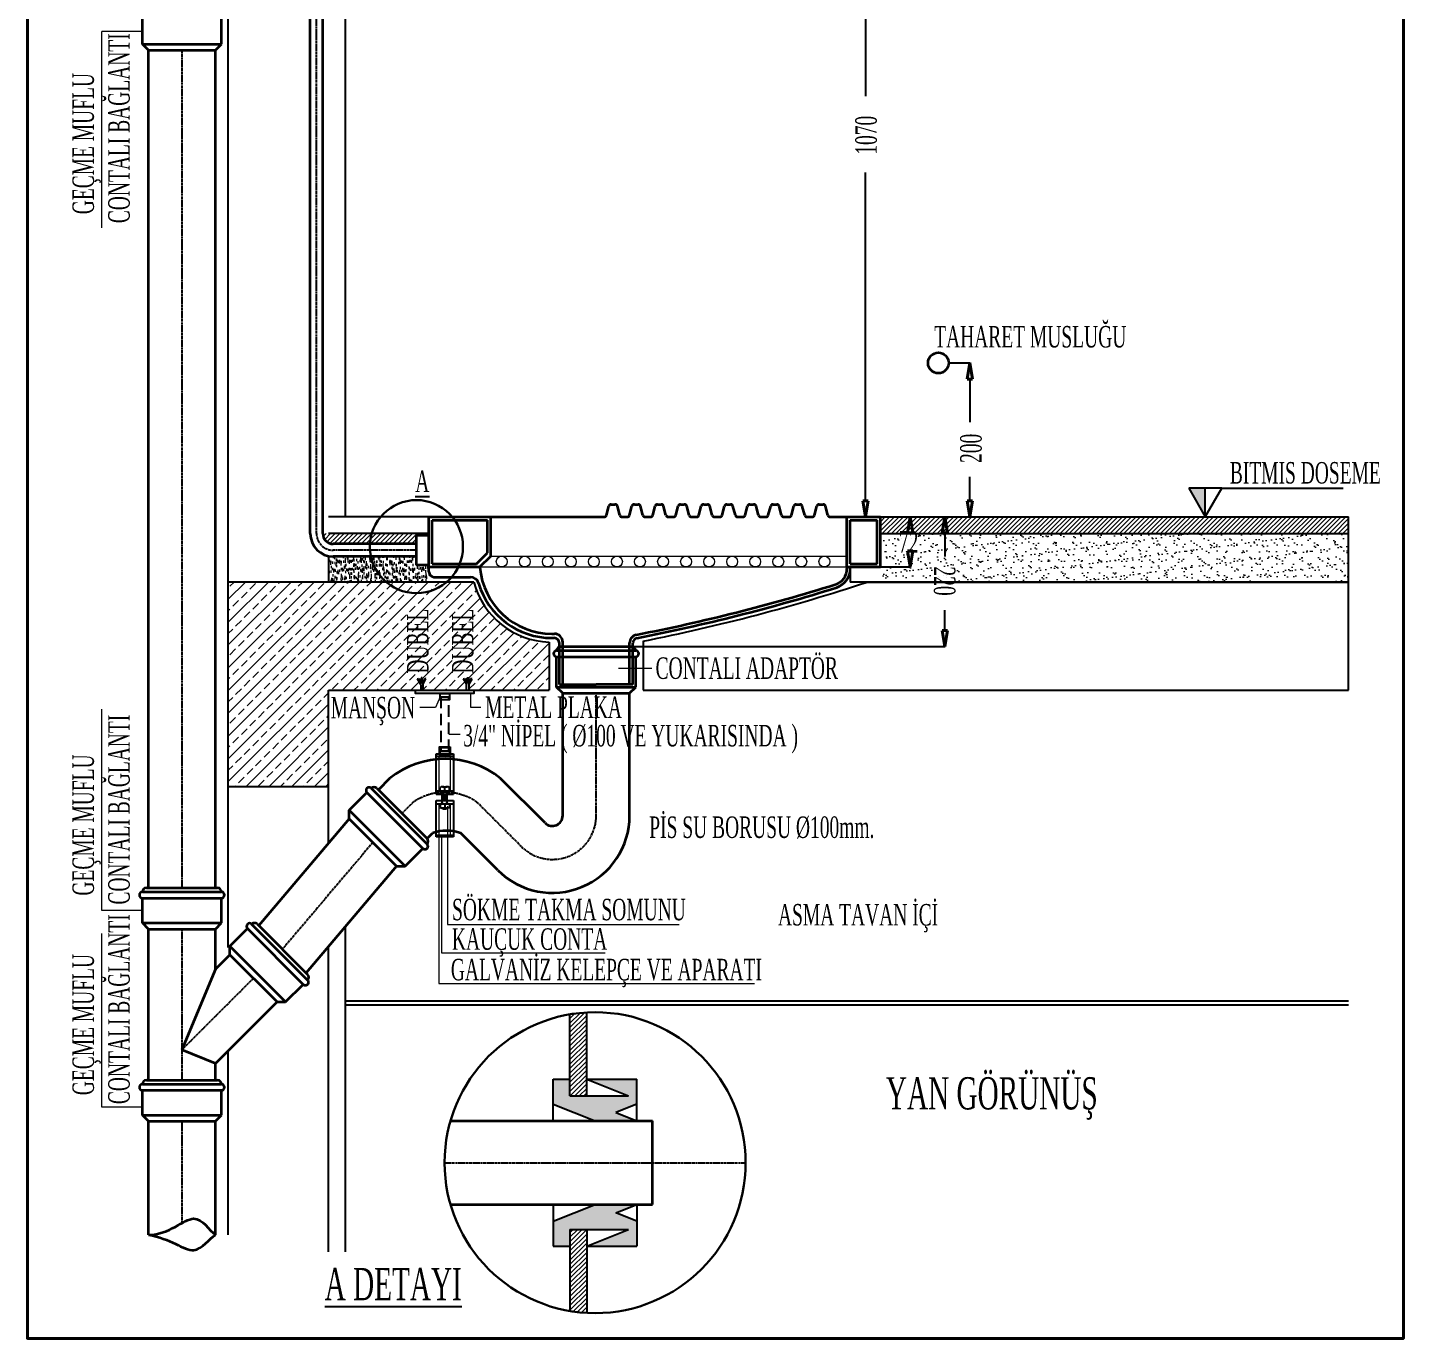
# Model space of a CAD drawing. Header units: centimetres. Extents: x 405464 to 563355, y 50011 to 66875.
# Drawn here: x 551367 to 552904, y 53409 to 54874 of the extents above; entities that cross this region are included whole.
import ezdxf
from ezdxf.enums import TextEntityAlignment as Align

# ---------------------------------------------------------------- set-up
doc = ezdxf.new("R2010")
doc.units = ezdxf.units.CM
doc.linetypes.add('CENTER', pattern=[2, 1.25, -0.25, 0.25, -0.25])
doc.linetypes.add('HIDDEN', pattern=[9.525, 6.35, -3.175])
for name, color, linetype, lineweight in [('0-KRCN-SHT-DETAY-ÇERÇEVE', 71, 'Continuous', 40), ('0-KRCN-SHT-PİSSU100', 220, 'boru100LINE', 35), ('0-KRCN-SHT-SOĞUKSU-1-2', 4, 'boru12LINE', 35), ('0-KRCN-SHT-TUVALETNORMAL', 171, 'Continuous', 35), ('0-KRCN-SIHHI', 7, 'Continuous', 25), ('0-KRCN-T-DETAIL', 7, 'Continuous', 25), ('0-KRCN-T-DETAIL-YAZI', 3, 'Continuous', 25), ('0-KRCN-Z-ANTET', 71, 'Continuous', 30)]:
    doc.layers.add(name, color=color, linetype=linetype, lineweight=lineweight)
doc.styles.add('CAP', font='ARIALNB.TTF')
doc.styles.add('ROMANS', font='times.ttf')
doc.linetypes.add('boru100LINE', pattern='A,40,-0.8,["100",CAP,S=7,R=0,X=0,Y=-3],-14', length=54.8)
doc.linetypes.add('boru12LINE', pattern='A,50,-0.8,["1/2\'\'",CAP,S=7,R=0,X=0,Y=-3],-16', length=66.8)
pattern_1 = [(45, (-65644.21, -8686.77), (-1.272792206, 1.272792206), [])]

# ---------------------------------------------------------------- blocks, each defined once
blk = doc.blocks.new('G$C3F37F1C2')
at = {"layer": '0-KRCN-SHT-TUVALETNORMAL'}
h = blk.add_hatch(dxfattribs=at)
h.set_pattern_fill('AR-SAND', color=256, scale=1.8, style=0)
h.set_pattern_definition([(37.5, (-65644.21, -8686.77), (-0.11338804, 3.46828278), [0, -2.736, 0, -3.06, 0, -2.925]), (7.5, (-65644.21, -8686.77), (3.18559807, 5.07986292), [0, -1.476, 0, -2.466, 0, -0.945]), (327.5, (-65646.424, -8686.77), (5.60545535, 0.0101863), [0, -0.9, 0, -3.24, 0, -4.23]), (317.5, (-65646.424, -8686.77), (5.4110279, 1.579816), [0, -0.45, 0, -2.124, 0, -2.43])])
h.paths.add_polyline_path([(217.14, -665.07), (191.74, -665.07, 0.164067), (200.28, -679.31), (224.14, -679.31), (224.14, -673.72), (224.14, -669.73), (217.14, -669.73)])
h.paths.add_polyline_path([(191.74, -665.07), (170.7, -665.07, -0.050569), (168.13, -664.8), (168.13, -679.31), (200.28, -679.31, -0.164067)])
at = {"layer": '0-KRCN-T-DETAIL', "lineweight": 5}
h = blk.add_hatch(dxfattribs=at)
h.set_pattern_fill('ANSI31', color=8, scale=14.4, style=0)
h.set_pattern_definition(pattern_1)
h.paths.add_polyline_path([(737.57, -642.93), (476.19, -642.93), (476.19, -652.26), (737.57, -652.26)])
h = blk.add_hatch(dxfattribs=at)
h.set_pattern_fill('ANSI31', color=8, scale=14.4, style=0)
h.set_pattern_definition(pattern_1)
h.paths.add_polyline_path([(192.19, -652.26), (164.87, -652.26, 0.412541), (170.7, -658.06), (191.19, -658.06, -0.056811)])
h.paths.add_polyline_path([(217.14, -653.4), (224.14, -653.4), (224.14, -652.26), (192.19, -652.26, 0.056811), (191.19, -658.06), (217.14, -658.06)])
h = blk.add_hatch(dxfattribs=at)
h.set_pattern_fill('AR-SAND', color=8, scale=3.6, style=0)
h.set_pattern_definition([(37.5, (-65644.21, -8686.77), (-0.2267761, 6.93656557), [0, -5.472, 0, -6.12, 0, -5.85]), (7.5, (-65644.21, -8686.77), (6.3711961, 10.1597258), [0, -2.952, 0, -4.932, 0, -1.89]), (327.5, (-65648.638, -8686.77), (11.2109107, 0.0203726), [0, -1.8, 0, -6.48, 0, -8.46]), (317.5, (-65648.638, -8686.77), (10.8220558, 3.159632), [0, -0.9, 0, -4.248, 0, -4.86])])
h.paths.add_polyline_path([(737.57, -652.26), (476.19, -652.26), (477.32, -679.31), (737.57, -679.31)])
h = blk.add_hatch(dxfattribs=at)
h.set_pattern_fill('ANSI33', color=8, scale=36, style=0)
h.set_pattern_definition([(45, (-65644.21, -8686.77), (-6.363961, 6.363961), []), (45, (-65637.846, -8686.77), (-6.363961, 6.363961), [4.5, -2.25])])
h.paths.add_polyline_path([(291.31, -712.89, -0.332087), (249.25, -679.31), (234, -679.31, -0.368444), (200.28, -679.31), (112.12, -679.31), (112.12, -793.72), (168.13, -793.72), (168.13, -739.78), (219.54, -739.78), (219.54, -736.57), (217.67, -733.33), (218.4, -733.12), (219.72, -735.96), (219.72, -732.88), (220.42, -732.88), (220.42, -735.96), (221.74, -733.12), (222.47, -733.33), (220.82, -736.18), (220.82, -739.78), (245.07, -739.78), (245.07, -736.18), (243.42, -733.33), (244.15, -733.12), (245.47, -735.96), (245.47, -732.88), (246.18, -732.88), (246.18, -735.96), (247.49, -733.12), (248.22, -733.33), (246.35, -736.57), (246.35, -739.78), (249.19, -739.78), (291.31, -739.78)])
h.paths.add_polyline_path([(234, -679.31), (200.28, -679.31, 0.368444)], flags=17)
h = blk.add_hatch(dxfattribs=at)
h.set_pattern_fill('ANSI31', color=8, scale=14.4, style=0)
h.set_pattern_definition([(45, (-65957.4354, -9450.3223), (-1.272792206, 1.272792206), [])])
h.paths.add_polyline_path([(312.21, -919.76, 0.027973), (302.87, -920.8), (302.87, -966.3), (312.21, -966.3)])
h.paths.add_polyline_path([(312.21, -1040.98), (302.87, -1040.98), (302.87, -1086.48, 0.027973), (312.21, -1087.53)])
at = {"layer": '0-KRCN-T-DETAIL'}
h = blk.add_hatch(color=8, dxfattribs=at)
h.paths.add_polyline_path([(316.88, -966.3), (316.88, -980.31), (340.22, -980.31), (328.55, -975.64), (340.22, -970.97), (340.22, -956.97), (316.88, -956.97), (316.88, -958.83), (335.55, -966.3)])
h.paths.add_polyline_path([(302.87, -966.3), (302.87, -956.97), (293.54, -956.97), (293.54, -970.97), (316.88, -980.31), (316.88, -966.3)])
h.paths.add_polyline_path([(312.21, -956.97), (316.88, -958.83), (316.88, -956.97)], flags=17)
h = blk.add_hatch(color=8, dxfattribs=at)
h.paths.add_polyline_path([(316.88, -1040.98), (316.88, -1026.98), (340.22, -1026.98), (328.55, -1031.65), (340.22, -1036.32), (340.22, -1050.32), (316.88, -1050.32), (316.88, -1048.45), (335.55, -1040.98)])
h.paths.add_polyline_path([(302.87, -1040.98), (302.87, -1050.32), (293.54, -1050.32), (293.54, -1036.32), (316.88, -1026.98), (316.88, -1040.98)])
h.paths.add_polyline_path([(312.21, -1050.32), (316.88, -1048.45), (316.88, -1050.32)], flags=17)
at = {"layer": '0-KRCN-SHT-DETAY-ÇERÇEVE'}
blk.add_lwpolyline([(768.18, 0), (768.18, -1101.82), (0, -1101.82), (0, 0)], close=True, dxfattribs=at)
at = {"layer": '0-KRCN-SHT-PİSSU100', "linetype": 'Continuous'}
for p, q in [((64.18, -378.88, 108.46), (64.18, -364.97, 108.46)), ((108.31, -378.88, 108.46), (108.31, -364.97, 108.46)), ((64.18, -378.88, 108.46), (108.31, -378.88, 108.46)), ((67.57, -382.28, 108.46), (64.18, -378.88, 108.46)), ((67.57, -850.18, 108.46), (67.57, -382.28, 108.46)), ((67.57, -382.28, 108.46), (104.91, -382.28, 108.46)), ((104.91, -382.28, 108.46), (108.31, -378.88, 108.46)), ((104.91, -850.18, 108.46), (104.91, -382.28, 108.46)), ((298.82, -809.81, 108.46), (298.82, -741.38, 108.46)), ((336.16, -809.81, 108.46), (336.16, -741.38, 108.46)), ((202.15, -789.05, 108.46), (195.89, -795.31, 108.46)), ((288.98, -813.89, 108.46), (264.15, -789.05, 108.46)), ((179.66, -806.74, 108.46), (189.5, -796.9, 108.46)), ((189.5, -796.9, 108.46), (220.71, -828.1, 108.46)), ((191.9, -794.5, 108.46), (223.11, -825.7, 108.46)), ((195.07, -794.5, 108.46), (223.11, -822.53, 108.46)), ((179.66, -811.54, 108.46), (129.14, -871.25, 108.46)), ((179.66, -811.54, 108.46), (179.66, -806.74, 108.46)), ((179.66, -806.74, 108.46), (210.87, -837.94, 108.46)), ((179.66, -811.54, 108.46), (206.07, -837.94, 108.46)), ((223.11, -822.53, 108.46), (226.07, -819.57, 108.46)), ((262.58, -840.29, 108.46), (241.86, -819.57, 108.46)), ((210.87, -837.94, 108.46), (220.71, -828.1, 108.46)), ((206.07, -837.94, 108.46), (155.54, -897.66, 108.46)), ((206.07, -837.94, 108.46), (210.87, -837.94, 108.46)), ((64.18, -852.42, 108.46), (108.31, -852.42, 108.46)), ((66.42, -850.18, 108.46), (106.07, -850.18, 108.46)), ((64.18, -855.82, 108.46), (108.31, -855.82, 108.46)), ((64.18, -869.74, 108.46), (64.18, -855.82, 108.46)), ((108.31, -869.74, 108.46), (108.31, -855.82, 108.46)), ((67.57, -873.13, 108.46), (64.18, -869.74, 108.46)), ((64.18, -869.74, 108.46), (108.31, -869.74, 108.46)), ((67.57, -873.13, 108.46), (104.91, -873.13, 108.46)), ((67.57, -957.57, 108.46), (67.57, -873.13, 108.46)), ((104.91, -873.13, 108.46), (108.31, -869.74, 108.46)), ((104.91, -895.48, 108.46), (104.91, -873.13, 108.46)), ((112.91, -882.68, 108.46), (122.75, -872.84, 108.46)), ((122.75, -872.84, 108.46), (153.95, -904.04, 108.46)), ((125.15, -870.44, 108.46), (156.36, -901.64, 108.46)), ((128.32, -870.44, 108.46), (156.36, -898.47, 108.46)), ((112.91, -887.48, 108.46), (112.91, -882.68, 108.46)), ((112.91, -882.68, 108.46), (144.11, -913.88, 108.46)), ((104.91, -895.48, 108.46), (112.91, -887.48, 108.46)), ((112.91, -887.48, 108.46), (139.31, -913.88, 108.46)), ((104.91, -895.48, 108.46), (86.24, -940.55, 108.46)), ((144.11, -913.88, 108.46), (153.95, -904.04, 108.46)), ((104.91, -948.29, 108.46), (139.31, -913.88, 108.46)), ((139.31, -913.88, 108.46), (144.11, -913.88, 108.46)), ((104.91, -948.29, 108.46), (86.24, -940.55, 108.46)), ((104.91, -957.57, 108.46), (104.91, -948.29, 108.46)), ((64.18, -959.81, 108.46), (108.31, -959.81, 108.46)), ((66.42, -957.57, 108.46), (106.07, -957.57, 108.46)), ((64.18, -977.12, 108.46), (64.18, -963.21, 108.46)), ((64.18, -963.21, 108.46), (108.31, -963.21, 108.46)), ((108.31, -977.12, 108.46), (108.31, -963.21, 108.46)), ((67.57, -980.52, 108.46), (64.18, -977.12, 108.46)), ((64.18, -977.12, 108.46), (108.31, -977.12, 108.46)), ((67.57, -1043.98, 108.46), (67.57, -980.52, 108.46)), ((67.57, -980.52, 108.46), (104.91, -980.52, 108.46)), ((104.91, -980.52, 108.46), (108.31, -977.12, 108.46)), ((104.91, -1043.98, 108.46), (104.91, -980.52, 108.46))]:
    blk.add_line(p, q, dxfattribs=at)
for centre, radius, start, end in [((233.15, -827.51, 108.46), 49.39, 51.13086, 128.86914), ((190.7, -795.7, 108.46), 1.7, 45, 225), ((193.49, -796.08, 108.46), 2.24, 45, 135), ((293.06, -809.81, 108.46), 43.1, 225, 0), ((293.06, -809.81, 108.46), 5.76, 225, 0), ((233.96, -841.68, 108.46), 23.47, 70.34902, 109.65098), ((221.91, -826.9, 108.46), 1.7, 225, 45), ((221.52, -824.12, 108.46), 2.24, 315, 45), ((64.18, -854.12, 108.46), 1.7, 90, 270), ((66.42, -852.42, 108.46), 2.24, 90, 180), ((106.07, -852.42, 108.46), 2.24, 0, 90), ((108.31, -854.12, 108.46), 1.7, 270, 90), ((123.95, -871.64, 108.46), 1.7, 45, 225), ((126.74, -872.02, 108.46), 2.24, 45, 135), ((154.77, -900.06, 108.46), 2.24, 315, 45), ((155.15, -902.84, 108.46), 1.7, 225, 45), ((64.18, -961.51, 108.46), 1.7, 90, 270), ((66.42, -959.81, 108.46), 2.24, 90, 180), ((106.07, -959.81, 108.46), 2.24, 0, 90), ((108.31, -961.51, 108.46), 1.7, 270, 90)]:
    blk.add_arc(centre, radius, start, end, dxfattribs=at)
for points in [[(67.57, -1043.98, 108.46), (79.65, -1043.81, 108.46), (93.86, -1027.15, 108.46), (101.36, -1041.47, 108.46), (104.91, -1043.98, 108.46)], [(67.57, -1043.98, 108.46), (79.65, -1045.77, 108.46), (93.86, -1059.09, 108.46), (101.36, -1045.93, 108.46), (104.91, -1043.98, 108.46)]]:
    blk.add_open_spline(points, degree=3, knots=[14.246069, 14.246069, 14.246069, 14.246069, 32.643775, 49.140847, 49.140847, 49.140847, 49.140847], dxfattribs=at)
at = {"layer": '0-KRCN-SHT-SOĞUKSU-1-2', "linetype": 'Continuous', "ltscale": 0.9}
for p, q in [((157.87, -652.23, 108.46), (157.87, -267.56, 108.46)), ((164.87, -652.23, 108.46), (164.87, -267.56, 108.46)), ((217.14, -658.06, 108.46), (170.7, -658.06, 108.46)), ((217.14, -665.07, 108.46), (170.7, -665.07, 108.46)), ((236.17, -980.31, 108.46), (349, -980.31, 108.46)), ((349, -1026.98, 108.46), (349, -980.31, 108.46)), ((236.17, -1026.98, 108.46), (349, -1026.98, 108.46))]:
    blk.add_line(p, q, dxfattribs=at)
blk.add_circle((508.53, -556.96, 108.46), 5.76, dxfattribs=at)
for radius in [12.84, 5.83]:
    blk.add_arc((170.7, -652.23, 108.46), radius, 180, 270, dxfattribs=at)
at = {"layer": '0-KRCN-SHT-TUVALETNORMAL'}
for p, q in [((323.25, -641.89, 108.46), (324.57, -636.96, 108.46)), ((325.92, -635.93, 108.46), (327.98, -635.93, 108.46)), ((330.65, -641.89, 108.46), (329.33, -636.96, 108.46)), ((336.15, -641.89, 108.46), (337.47, -636.96, 108.46)), ((338.82, -635.93, 108.46), (340.88, -635.93, 108.46)), ((343.56, -641.89, 108.46), (342.24, -636.96, 108.46)), ((349.06, -641.89, 108.46), (350.38, -636.96, 108.46)), ((351.73, -635.93, 108.46), (353.79, -635.93, 108.46)), ((356.46, -641.89, 108.46), (355.14, -636.96, 108.46)), ((361.96, -641.89, 108.46), (363.28, -636.96, 108.46)), ((364.64, -635.93, 108.46), (366.7, -635.93, 108.46)), ((369.37, -641.89, 108.46), (368.05, -636.96, 108.46)), ((374.87, -641.89, 108.46), (376.19, -636.96, 108.46)), ((377.54, -635.93, 108.46), (379.6, -635.93, 108.46)), ((382.28, -641.89, 108.46), (380.96, -636.96, 108.46)), ((387.78, -641.89, 108.46), (389.1, -636.96, 108.46)), ((390.45, -635.93, 108.46), (392.51, -635.93, 108.46)), ((395.18, -641.89, 108.46), (393.86, -636.96, 108.46)), ((400.68, -641.89, 108.46), (402, -636.96, 108.46)), ((403.35, -635.93, 108.46), (405.41, -635.93, 108.46)), ((408.09, -641.89, 108.46), (406.77, -636.96, 108.46)), ((413.59, -641.89, 108.46), (414.91, -636.96, 108.46)), ((416.26, -635.93, 108.46), (418.32, -635.93, 108.46)), ((420.99, -641.89, 108.46), (419.67, -636.96, 108.46)), ((426.49, -641.89, 108.46), (427.81, -636.96, 108.46)), ((429.17, -635.93, 108.46), (431.23, -635.93, 108.46)), ((433.9, -641.89, 108.46), (432.58, -636.96, 108.46)), ((439.4, -641.89, 108.46), (440.72, -636.96, 108.46)), ((442.07, -635.93, 108.46), (444.13, -635.93, 108.46)), ((446.81, -641.89, 108.46), (445.49, -636.96, 108.46)), ((224.14, -652.26, 108.46), (224.14, -642.93, 108.46)), ((224.14, -673.72, 108.46), (224.14, -642.93, 108.46)), ((224.14, -642.93, 108.46), (258.68, -642.93, 108.46)), ((226, -644.8, 108.46), (256.81, -644.8, 108.46)), ((226, -669.07, 108.46), (226, -644.8, 108.46)), ((256.81, -663, 108.46), (256.81, -644.8, 108.46)), ((258.68, -642.93, 108.46), (321.4, -642.93, 108.46)), ((258.68, -664.87, 108.46), (258.68, -642.93, 108.46)), ((319.1, -642.93, 108.46), (321.89, -642.93, 108.46)), ((332, -642.93, 108.46), (334.8, -642.93, 108.46)), ((344.91, -642.93, 108.46), (347.71, -642.93, 108.46)), ((357.82, -642.93, 108.46), (360.61, -642.93, 108.46)), ((370.72, -642.93, 108.46), (373.52, -642.93, 108.46)), ((383.63, -642.93, 108.46), (386.42, -642.93, 108.46)), ((396.53, -642.93, 108.46), (399.33, -642.93, 108.46)), ((409.44, -642.93, 108.46), (412.24, -642.93, 108.46)), ((422.35, -642.93, 108.46), (425.14, -642.93, 108.46)), ((435.25, -642.93, 108.46), (438.05, -642.93, 108.46)), ((448.16, -642.93, 108.46), (457.51, -642.93, 108.46)), ((457.51, -670.93, 108.46), (457.51, -642.93, 108.46)), ((457.51, -642.93, 108.46), (476.19, -642.93, 108.46)), ((459.38, -644.8, 108.46), (474.32, -644.8, 108.46)), ((459.38, -669.07, 108.46), (459.38, -644.8, 108.46)), ((459.38, -669.07, 108.46), (459.38, -644.8, 108.46)), ((474.32, -669.07, 108.46), (474.32, -644.8, 108.46)), ((476.19, -670.93, 108.46), (476.19, -642.93, 108.46)), ((224.14, -653.4, 108.46), (217.14, -653.4, 108.46)), ((217.14, -669.73, 108.46), (217.14, -653.4, 108.46)), ((250.74, -669.07, 108.46), (256.81, -663, 108.46)), ((252.61, -670.93, 108.46), (258.68, -664.87, 108.46)), ((217.14, -669.73, 108.46), (224.14, -669.73, 108.46)), ((224.14, -670.93, 108.46), (252.61, -670.93, 108.46)), ((226, -669.07, 108.46), (250.74, -669.07, 108.46)), ((457.51, -670.93, 108.46), (476.19, -670.93, 108.46)), ((457.51, -670.93, 108.46), (457.51, -671.77, 108.46)), ((459.38, -669.07, 108.46), (474.32, -669.07, 108.46)), ((226.94, -676.52, 108.46), (247.34, -676.52, 108.46)), ((292.8, -708.23, 108.46), (294.15, -708.23, 108.46)), ((292.8, -710.58, 108.46), (294.15, -710.58, 108.46)), ((296.95, -736.48, 108.46), (296.95, -713.38, 108.46)), ((298.82, -736.48, 108.46), (298.82, -712.9, 108.46)), ((336.16, -736.48, 108.46), (336.16, -713.35, 108.46)), ((338.03, -736.48, 108.46), (338.03, -713.38, 108.46)), ((295.42, -717.63, 108.46), (339.55, -717.63, 108.46)), ((295.42, -737.99, 108.46), (295.42, -721.02, 108.46)), ((295.42, -721.02, 108.46), (339.55, -721.02, 108.46)), ((297.66, -715.39, 108.46), (337.31, -715.39, 108.46)), ((339.55, -737.99, 108.46), (339.55, -721.02, 108.46)), ((296.95, -736.48, 108.46), (317.49, -736.48, 108.46)), ((338.03, -736.48, 108.46), (317.49, -736.48, 108.46)), ((298.82, -741.38, 108.46), (295.42, -737.99, 108.46)), ((295.42, -737.99, 108.46), (339.55, -737.99, 108.46)), ((298.82, -741.38, 108.46), (336.16, -741.38, 108.46)), ((336.16, -741.38, 108.46), (339.55, -737.99, 108.46))]:
    blk.add_line(p, q, dxfattribs=at)
at = {"layer": '0-KRCN-SHT-TUVALETNORMAL', "color": 120, "lineweight": 20}
for p, q in [((258.68, -664.87, 108.46), (457.51, -664.87, 108.46)), ((252.61, -670.93, 108.46), (457.51, -670.93, 108.46))]:
    blk.add_line(p, q, dxfattribs=at)
for centre in [(264.75, -667.9, 108.46), (277.62, -667.9, 108.46), (290.48, -667.9, 108.46), (303.35, -667.9, 108.46), (316.21, -667.9, 108.46), (329.08, -667.9, 108.46), (341.95, -667.9, 108.46), (354.81, -667.9, 108.46), (367.68, -667.9, 108.46), (380.54, -667.9, 108.46), (393.41, -667.9, 108.46), (406.27, -667.9, 108.46), (419.14, -667.9, 108.46), (432, -667.9, 108.46), (444.87, -667.9, 108.46)]:
    blk.add_circle(centre, 3.03, dxfattribs=at)
at = {"layer": '0-KRCN-SHT-TUVALETNORMAL'}
for centre, radius, start, end in [((325.92, -637.33, 108.46), 1.4, 90, 165), ((327.98, -637.33, 108.46), 1.4, 15, 90), ((338.82, -637.33, 108.46), 1.4, 90, 165), ((340.88, -637.33, 108.46), 1.4, 15, 90), ((351.73, -637.33, 108.46), 1.4, 90, 165), ((353.79, -637.33, 108.46), 1.4, 15, 90), ((364.64, -637.33, 108.46), 1.4, 90, 165), ((366.7, -637.33, 108.46), 1.4, 15, 90), ((377.54, -637.33, 108.46), 1.4, 90, 165), ((379.6, -637.33, 108.46), 1.4, 15, 90), ((390.45, -637.33, 108.46), 1.4, 90, 165), ((392.51, -637.33, 108.46), 1.4, 15, 90), ((403.35, -637.33, 108.46), 1.4, 90, 165), ((405.41, -637.33, 108.46), 1.4, 15, 90), ((416.26, -637.33, 108.46), 1.4, 90, 165), ((418.32, -637.33, 108.46), 1.4, 15, 90), ((429.17, -637.33, 108.46), 1.4, 90, 165), ((431.23, -637.33, 108.46), 1.4, 15, 90), ((442.07, -637.33, 108.46), 1.4, 90, 165), ((444.13, -637.33, 108.46), 1.4, 15, 90), ((321.89, -641.53, 108.46), 1.4, 270, 345), ((332, -641.53, 108.46), 1.4, 195, 270), ((334.8, -641.53, 108.46), 1.4, 270, 345), ((344.91, -641.53, 108.46), 1.4, 195, 270), ((347.71, -641.53, 108.46), 1.4, 270, 345), ((357.82, -641.53, 108.46), 1.4, 195, 270), ((360.61, -641.53, 108.46), 1.4, 270, 345), ((370.72, -641.53, 108.46), 1.4, 195, 270), ((373.52, -641.53, 108.46), 1.4, 270, 345), ((383.63, -641.53, 108.46), 1.4, 195, 270), ((386.42, -641.53, 108.46), 1.4, 270, 345), ((396.53, -641.53, 108.46), 1.4, 195, 270), ((399.33, -641.53, 108.46), 1.4, 270, 345), ((409.44, -641.53, 108.46), 1.4, 195, 270), ((412.24, -641.53, 108.46), 1.4, 270, 345), ((422.35, -641.53, 108.46), 1.4, 195, 270), ((425.14, -641.53, 108.46), 1.4, 270, 345), ((435.25, -641.53, 108.46), 1.4, 195, 270), ((438.05, -641.53, 108.46), 1.4, 270, 345), ((448.16, -641.53, 108.46), 1.4, 195, 270), ((226.94, -673.72, 108.46), 2.8, 180, 270), ((292.8, -667.93, 108.46), 40.3, 184.27326, 270), ((448.18, -671.77, 108.46), 9.34, 287.37254, 0), ((448.18, -671.77, 108.46), 11.2, 288.77037, 0), ((247.34, -681.19, 108.46), 4.67, 16.27473, 90), ((292.77, -667.93, 108.46), 42.65, 196.27473, 270.04877), ((142.02, 306.83, 108.46), 1034.7, 281.01733, 287.37254), ((142.02, 306.75, 108.46), 1036.5, 281.02202, 287.38883), ((294.15, -712.9, 108.46), 4.67, 0, 90), ((294.15, -713.38, 108.46), 2.8, 0, 90), ((340.83, -713.35, 108.46), 4.67, 103.20573, 180), ((340.83, -713.35, 108.46), 2.8, 103.20573, 180), ((295.42, -719.32, 108.46), 1.7, 90, 270), ((297.66, -717.63, 108.46), 2.24, 90, 180), ((337.31, -717.63, 108.46), 2.24, 0, 90), ((339.55, -719.32, 108.46), 1.7, 270, 90)]:
    blk.add_arc(centre, radius, start, end, dxfattribs=at)
at = {"layer": '0-KRCN-T-DETAIL', "color": 8}
for p, q in [((112.12, -679.31, 108.46), (112.12, -124.35, 108.46)), ((177.46, -642.93, 108.46), (177.46, -249.24, 108.46)), ((224.14, -642.93, 108.46), (168.13, -642.93, 108.46)), ((476.19, -642.93, 108.46), (737.57, -642.93, 108.46)), ((737.57, -739.78, 108.46), (737.57, -642.93, 108.46)), ((224.14, -652.26, 108.46), (168.13, -652.26, 108.46)), ((476.19, -652.26, 108.46), (737.57, -652.26, 108.46)), ((168.13, -664.8, 108.46), (168.13, -679.31, 108.46)), ((459.38, -670.93, 108.46), (459.38, -679.31, 108.46)), ((249.25, -679.31, 108.46), (112.12, -679.31, 108.46)), ((112.12, -793.72, 108.46), (112.12, -679.31, 108.46)), ((737.57, -679.31, 108.46), (459.38, -679.31, 108.46)), ((468.89, -679.31, 108.46), (737.57, -679.31, 108.46)), ((291.31, -712.89, 108.46), (291.31, -739.78, 108.46)), ((343.67, -712.32, 108.46), (343.67, -739.78, 108.46)), ((168.13, -739.78, 108.46), (291.31, -739.78, 108.46)), ((168.13, -825.17, 108.46), (168.13, -739.78, 108.46)), ((343.67, -739.78, 108.46), (737.57, -739.78, 108.46)), ((112.12, -883.47, 108.46), (112.12, -793.72, 108.46)), ((168.13, -793.72, 108.46), (112.12, -793.72, 108.46)), ((177.46, -1053.4, 108.46), (177.46, -871.75, 108.46)), ((168.13, -1053.4, 108.46), (168.13, -882.78, 108.46)), ((168.13, -1053.4, 108.46), (168.13, -908.95, 108.46)), ((177.46, -913.16, 108.46), (737.57, -913.16, 108.46)), ((177.46, -915.49, 108.46), (737.57, -915.49, 108.46)), ((302.87, -966.3, 108.46), (302.87, -920.8, 108.46)), ((312.21, -966.3, 108.46), (312.21, -919.76, 108.46)), ((112.12, -1043.98, 108.46), (112.12, -941.08, 108.46)), ((112.12, -1043.98, 108.46), (112.12, -941.08, 108.46)), ((293.54, -956.97, 108.46), (302.87, -956.97, 108.46)), ((293.54, -980.31, 108.46), (293.54, -956.97, 108.46)), ((312.21, -956.97, 108.46), (335.55, -966.3, 108.46)), ((312.21, -956.97, 108.46), (340.22, -956.97, 108.46)), ((340.22, -980.31, 108.46), (340.22, -956.97, 108.46)), ((302.87, -966.3, 108.46), (335.55, -966.3, 108.46)), ((293.54, -970.97, 108.46), (316.88, -980.31, 108.46)), ((340.22, -970.97, 108.46), (328.55, -975.64, 108.46)), ((328.55, -975.64, 108.46), (340.22, -980.31, 108.46)), ((293.54, -1026.98, 108.46), (293.54, -1050.32, 108.46)), ((293.54, -1036.32, 108.46), (316.88, -1026.98, 108.46)), ((328.55, -1031.65, 108.46), (340.22, -1026.98, 108.46)), ((340.22, -1026.98, 108.46), (340.22, -1050.32, 108.46)), ((340.22, -1036.32, 108.46), (328.55, -1031.65, 108.46)), ((302.87, -1040.98, 108.46), (302.87, -1086.48, 108.46)), ((302.87, -1040.98, 108.46), (335.55, -1040.98, 108.46)), ((312.21, -1050.32, 108.46), (335.55, -1040.98, 108.46)), ((312.21, -1040.98, 108.46), (312.21, -1087.53, 108.46)), ((293.54, -1050.32, 108.46), (302.87, -1050.32, 108.46)), ((312.21, -1050.32, 108.46), (340.22, -1050.32, 108.46))]:
    blk.add_line(p, q, dxfattribs=at)
at = {"layer": '0-KRCN-T-DETAIL', "linetype": 'CENTER'}
for p, q in [((161.37, -652.23, 108.46), (161.37, -267.56, 108.46)), ((86.24, -382.28, 108.46), (86.24, -850.18, 108.46)), ((217.14, -661.57, 108.46), (170.7, -661.57, 108.46)), ((317.49, -809.81, 108.46), (317.49, -742.29, 108.46)), ((215.35, -802.25, 108.46), (209.09, -808.52, 108.46)), ((275.78, -827.09, 108.46), (250.94, -802.25, 108.46)), ((192.86, -824.74, 108.46), (142.34, -884.46, 108.46)), ((86.24, -873.13, 108.46), (86.24, -957.57, 108.46)), ((126.11, -900.68, 108.46), (86.24, -940.55, 108.46)), ((86.24, -980.52, 108.46), (86.24, -1037.36, 108.46)), ((232.86, -1003.64, 108.46), (400.89, -1003.64, 108.46))]:
    blk.add_line(p, q, dxfattribs=at)
at = {"layer": '0-KRCN-T-DETAIL', "lineweight": 5}
for p in [(41.51, -481.52, 108.46), (64.18, -371.93, 108.46)]:
    blk.add_line(p, (41.51, -371.93, 108.46), dxfattribs=at)
at = {"layer": '0-KRCN-T-DETAIL', "color": 2}
blk.add_line((217.14, -669.73, 108.46), (224.14, -669.73, 108.46), dxfattribs=at)
at = {"layer": '0-KRCN-T-DETAIL'}
blk.add_line((459.38, -670.93, 108.46), (459.38, -671.77, 108.46), dxfattribs=at)
at = {"layer": '0-KRCN-T-DETAIL', "color": 4}
for p, q in [((217.67, -733.33, 108.46), (218.4, -733.12, 108.46)), ((219.54, -736.57, 108.46), (217.67, -733.33, 108.46)), ((218.4, -733.12, 108.46), (219.72, -735.96, 108.46)), ((219.72, -732.88, 108.46), (219.72, -735.96, 108.46)), ((220.42, -732.88, 108.46), (219.72, -732.88, 108.46)), ((220.42, -735.96, 108.46), (220.42, -732.88, 108.46)), ((221.74, -733.12, 108.46), (220.42, -735.96, 108.46)), ((220.82, -736.18, 108.46), (222.47, -733.33, 108.46)), ((222.47, -733.33, 108.46), (221.74, -733.12, 108.46)), ((243.42, -733.33, 108.46), (244.15, -733.12, 108.46)), ((245.07, -736.18, 108.46), (243.42, -733.33, 108.46)), ((244.15, -733.12, 108.46), (245.47, -735.96, 108.46)), ((245.47, -732.88, 108.46), (246.18, -732.88, 108.46)), ((245.47, -735.96, 108.46), (245.47, -732.88, 108.46)), ((246.18, -732.88, 108.46), (246.18, -735.96, 108.46)), ((247.49, -733.12, 108.46), (246.18, -735.96, 108.46)), ((246.35, -736.57, 108.46), (248.22, -733.33, 108.46)), ((248.22, -733.33, 108.46), (247.49, -733.12, 108.46)), ((228.11, -775.36, 108.46), (237.79, -775.36, 108.46)), ((228.11, -797.79, 108.46), (228.11, -775.36, 108.46)), ((230.69, -773.58, 108.46), (235.21, -773.58, 108.46)), ((237.79, -775.36, 108.46), (237.79, -797.79, 108.46)), ((228.11, -776.59, 108.46), (237.79, -776.59, 108.46)), ((228.11, -795.99, 108.46), (237.79, -795.99, 108.46)), ((228.11, -797.79, 108.46), (237.79, -797.79, 108.46)), ((230.35, -795.73, 108.46), (230.35, -794, 108.46)), ((231.65, -793.73, 108.46), (234.24, -793.73, 108.46)), ((231.65, -795.99, 108.46), (234.24, -795.99, 108.46)), ((232.95, -795.73, 108.46), (232.95, -794, 108.46)), ((232.95, -795.73, 108.46), (232.95, -794, 108.46)), ((235.54, -795.73, 108.46), (235.54, -794, 108.46)), ((228.11, -821.7, 108.46), (228.11, -801.39, 108.46)), ((228.11, -801.39, 108.46), (237.79, -801.39, 108.46)), ((228.11, -803.19, 108.46), (237.79, -803.19, 108.46)), ((230.35, -803.46, 108.46), (230.35, -805.19, 108.46)), ((231.56, -805.45, 108.46), (231.56, -805.64, 108.46)), ((231.65, -803.19, 108.46), (234.24, -803.19, 108.46)), ((231.65, -805.45, 108.46), (234.24, -805.45, 108.46)), ((232.95, -803.46, 108.46), (232.95, -805.19, 108.46)), ((232.95, -803.46, 108.46), (232.95, -805.19, 108.46)), ((234.33, -805.45, 108.46), (234.33, -805.64, 108.46)), ((235.54, -803.46, 108.46), (235.54, -805.19, 108.46)), ((237.79, -801.39, 108.46), (237.79, -821.7, 108.46)), ((228.11, -820.78, 108.46), (237.79, -820.78, 108.46)), ((237.79, -821.7, 108.46), (228.11, -821.7, 108.46))]:
    blk.add_line(p, q, dxfattribs=at)
at = {"layer": '0-KRCN-T-DETAIL', "color": 4, "linetype": 'HIDDEN'}
for p, q in [((230.69, -743.43, 108.46), (230.69, -773.58, 108.46)), ((230.69, -743.43, 108.46), (235.21, -743.43, 108.46)), ((235.21, -773.58, 108.46), (235.21, -743.43, 108.46))]:
    blk.add_line(p, q, dxfattribs=at)
at = {"layer": '0-KRCN-T-DETAIL', "color": 4, "elevation": 108.46}
for points in [[(219.54, -736.57), (219.54, -739.78)], [(220.82, -739.78), (220.82, -736.18)], [(245.07, -739.78), (245.07, -736.18)], [(246.35, -736.57), (246.35, -739.78)], [(231.56, -803.19), (231.56, -795.99)], [(231.56, -797.82), (232.02, -797.79)], [(231.56, -797.82), (234.33, -798.03)], [(231.56, -798.23), (234.33, -798.03)], [(231.56, -798.23), (234.33, -798.43)], [(231.56, -798.63), (234.33, -798.43)], [(231.56, -798.63), (234.33, -798.84)], [(231.56, -799.04), (234.33, -798.84)], [(234.33, -803.19), (234.33, -795.99)], [(231.56, -799.04), (234.33, -799.24)], [(231.56, -799.44), (234.33, -799.24)], [(231.56, -799.44), (234.33, -799.64)], [(231.56, -799.85), (234.33, -799.64)], [(231.56, -799.85), (234.33, -800.05)], [(231.56, -800.25), (234.33, -800.05)], [(231.56, -800.25), (234.33, -800.45)], [(231.56, -800.65), (234.33, -800.45)], [(231.56, -800.65), (234.33, -800.86)], [(231.56, -801.06), (234.33, -800.86)], [(231.56, -801.06), (234.33, -801.26)], [(232.54, -801.39), (234.33, -801.26)]]:
    blk.add_lwpolyline(points, dxfattribs=at)
for points in [[(249.19, -739.78), (249.19, -741.65), (216.7, -741.65), (216.7, -739.78)], [(235.58, -741.65), (235.58, -745.2), (230.32, -745.2), (230.32, -741.65)], [(235.94, -771.45), (235.94, -775.72), (229.96, -775.72), (229.96, -771.45)], [(235.58, -771.81), (235.58, -775.36), (230.32, -775.36), (230.32, -771.81)]]:
    blk.add_lwpolyline(points, close=True, dxfattribs=at)
at = {"layer": '0-KRCN-T-DETAIL', "color": 4, "lineweight": 5, "elevation": 108.46}
for points in [[(229.91, -795.99), (229.91, -776.33), (235.99, -776.33), (235.99, -795.99)], [(235.99, -803.19), (235.99, -821.17), (229.91, -821.17), (229.91, -803.19)]]:
    blk.add_lwpolyline(points, dxfattribs=at)
at = {"layer": '0-KRCN-T-DETAIL', "linetype": 'CENTER'}
for centre, radius, start, end in [((170.7, -652.23, 108.46), 9.34, 180, 270), ((233.15, -828.47, 108.46), 31.69, 55.83588, 124.16412), ((293.06, -809.81, 108.46), 24.43, 225, 0)]:
    blk.add_arc(centre, radius, start, end, dxfattribs=at)
at = {"layer": '0-KRCN-T-DETAIL', "color": 8}
for centre, radius, start, end in [((292.77, -667.93, 108.46), 44.98, 194.66165, 268.1443), ((142.02, 306.75, 108.46), 1038.83, 281.19261, 288.33946)]:
    blk.add_arc(centre, radius, start, end, dxfattribs=at)
at = {"layer": '0-KRCN-T-DETAIL', "color": 4}
for centre, radius, start, end in [((231.65, -797.02, 108.46), 3.29, 66.79268, 113.20732), ((231.65, -792.7, 108.46), 3.29, 246.79268, 293.20732), ((234.24, -797.02, 108.46), 3.29, 66.79268, 113.20732), ((234.24, -792.7, 108.46), 3.29, 246.79268, 293.20732), ((231.65, -806.48, 108.46), 3.29, 66.79268, 113.20732), ((231.65, -802.16, 108.46), 3.29, 246.79268, 293.20732), ((232.95, -803.24, 108.46), 2.76, 239.9884, 300.0116), ((234.24, -806.48, 108.46), 3.29, 66.79268, 113.20732), ((234.24, -802.16, 108.46), 3.29, 246.79268, 293.20732)]:
    blk.add_arc(centre, radius, start, end, dxfattribs=at)
at = {"layer": '0-KRCN-T-DETAIL-YAZI'}
for p, q in [((467.8, -227.9, 108.46), (467.8, -408.04, 108.46)), ((467.8, -633.93, 108.46), (467.8, -450.63, 108.46)), ((514.35, -556.96, 108.46), (526.26, -556.96, 108.46)), ((526.09, -565.96, 108.46), (526.09, -590.09, 108.46)), ((526.09, -633.93, 108.46), (526.09, -620.48, 108.46)), ((666.87, -626.83, 108.46), (648.35, -626.83, 108.46)), ((648.35, -626.83, 108.46), (657.46, -642.93, 108.46)), ((657.46, -642.93, 108.46), (666.87, -626.83, 108.46)), ((657.51, -642.84, 108.46), (657.51, -626.83, 108.46)), ((666.87, -626.83, 108.46), (734.44, -626.83, 108.46)), ((467.06, -642.93, 108.46), (467.97, -642.93, 108.46)), ((476.24, -642.93, 108.46), (492.97, -642.93, 108.46)), ((506.48, -642.93, 108.46), (512.24, -642.93, 108.46)), ((514.35, -642.93, 108.46), (526.26, -642.93, 108.46)), ((492.81, -651.93, 108.46), (492.81, -652.26, 108.46)), ((512.07, -651.93, 108.46), (512.07, -665.02, 108.46)), ((492.81, -661.93, 108.46), (492.81, -661.61, 108.46)), ((476.24, -670.93, 108.46), (492.97, -670.93, 108.46)), ((512.07, -706.39, 108.46), (512.07, -695.11, 108.46)), ((336.21, -715.39, 108.46), (512.24, -715.39, 108.46))]:
    blk.add_line(p, q, dxfattribs=at)
at = {"layer": '0-KRCN-T-DETAIL-YAZI', "lineweight": -2}
for p, q in [((524.59, -565.96, 108.46), (526.09, -556.96, 108.46)), ((526.09, -556.96, 108.46), (527.59, -565.96, 108.46)), ((524.59, -565.96, 108.46), (527.59, -565.96, 108.46)), ((467.8, -642.93, 108.46), (466.3, -633.93, 108.46)), ((469.3, -633.93, 108.46), (466.3, -633.93, 108.46)), ((469.3, -633.93, 108.46), (467.8, -642.93, 108.46)), ((526.09, -642.93, 108.46), (524.59, -633.93, 108.46)), ((527.59, -633.93, 108.46), (524.59, -633.93, 108.46)), ((527.59, -633.93, 108.46), (526.09, -642.93, 108.46)), ((491.31, -651.93, 108.46), (492.81, -642.93, 108.46)), ((492.81, -642.93, 108.46), (494.31, -651.93, 108.46)), ((510.57, -651.93, 108.46), (512.07, -642.93, 108.46)), ((512.07, -642.93, 108.46), (513.57, -651.93, 108.46)), ((491.31, -651.93, 108.46), (494.31, -651.93, 108.46)), ((510.57, -651.93, 108.46), (513.57, -651.93, 108.46)), ((492.81, -670.93, 108.46), (491.31, -661.93, 108.46)), ((494.31, -661.93, 108.46), (491.31, -661.93, 108.46)), ((494.31, -661.93, 108.46), (492.81, -670.93, 108.46)), ((512.07, -715.39, 108.46), (510.57, -706.39, 108.46)), ((513.57, -706.39, 108.46), (510.57, -706.39, 108.46)), ((513.57, -706.39, 108.46), (512.07, -715.39, 108.46))]:
    blk.add_line(p, q, dxfattribs=at)
at = {"layer": '0-KRCN-T-DETAIL-YAZI', "lineweight": 5}
for p, q in [((329.89, -727.41, 108.46), (348.52, -727.41, 108.46)), ((230.32, -743.43, 108.46), (227.79, -749.47, 108.46)), ((41.53, -862.78, 108.46), (41.53, -750.39, 108.46)), ((227.79, -749.47, 108.46), (218.95, -749.47, 108.46)), ((235.21, -764.39, 108.46), (241.6, -764.39, 108.46)), ((234.56, -804.43, 108.46), (234.56, -870.52, 108.46)), ((229.56, -821.7, 108.46), (229.56, -903.61, 108.46)), ((231.17, -821.17, 108.46), (231.17, -886.52, 108.46)), ((64.18, -862.78, 108.46), (41.53, -862.78, 108.46)), ((41.53, -972.63, 108.46), (41.53, -875.64, 108.46)), ((234.56, -870.52, 108.46), (363.87, -870.52, 108.46)), ((231.17, -886.52, 108.46), (322.43, -886.52, 108.46)), ((229.56, -903.61, 108.46), (405.96, -903.61, 108.46)), ((64.18, -972.63, 108.46), (41.53, -972.63, 108.46))]:
    blk.add_line(p, q, dxfattribs=at)
at = {"layer": '0-KRCN-T-DETAIL-YAZI', "lineweight": 5, "elevation": 108.46}
blk.add_lwpolyline([(247.41, -741.65), (247.41, -749.25), (253.12, -749.25)], dxfattribs=at)
at = {"layer": '0-KRCN-T-DETAIL-YAZI'}
blk.add_solid([(657.51, -642.74, 108.46), (648.45, -627.02, 108.46), (657.51, -626.95, 108.46)], dxfattribs=at)
at = {"layer": '0-KRCN-Z-ANTET'}
for centre, radius in [((217.14, -659.54, 108.46), 25.99), ((316.88, -1003.64, 108.46), 84.02)]:
    blk.add_circle(centre, radius, dxfattribs=at)
at = {"layer": '0-KRCN-SIHHI', "color": 7, "style": 'ROMANS', "width": 0.6}
for s, height, p in [('%%UA', 12, (216.51, -623.09, 108.46)), ('%%UA DETAYI', 18, (165.92, -1071.45, 108.46))]:
    blk.add_text(s, height=height, dxfattribs=at).set_placement(p, align=Align.MIDDLE_LEFT)
at = {"layer": '0-KRCN-T-DETAIL-YAZI', "style": 'ROMANS', "width": 0.6}
for s, rotation, p in [('CONTALI BAĞLANTI', 90, (51.05, -478.88, 108.46)), ('GEÇME MUFLU', 90, (31.08, -473.9, 108.46)), ('1070', 90, (468.15, -440.66, 108.46)), ('200', 90, (526.7, -612.81, 108.46)), ('220', 270, (512.04, -670.62, 108.46)), ('DUBEL', 90, (217.87, -730.49, 108.46)), ('DUBEL', 90, (242.95, -730.49, 108.46)), ('CONTALI BAĞLANTI', 90, (51.05, -859.45, 108.46)), ('GEÇME MUFLU', 90, (31.08, -854.47, 108.46)), ('CONTALI BAĞLANTI', 90, (51.05, -970.91, 108.46)), ('GEÇME MUFLU', 90, (31.08, -965.93, 108.46))]:
    blk.add_text(s, height=12, rotation=rotation, dxfattribs=at).set_placement(p, align=Align.MIDDLE_LEFT)
for s, p in [('TAHARET MUSLUĞU', (506.2, -542.33, 108.46)), ('BITMIS DOSEME', (671.25, -618.31, 108.46)), ('72', (486.47, -656.89, 108.46)), ('CONTALI ADAPTÖR', (350.67, -727.41, 108.46)), ('METAL PLAKA', (255.47, -749.25, 108.46)), ('3/4" NİPEL ( %%C100 VE YUKARISINDA )', (243.27, -765.12, 108.46)), ('PİS SU BORUSU %%C100mm.', (347.13, -816.25, 108.46)), ('SÖKME TAKMA SOMUNU', (237.03, -862.24, 108.46)), ('ASMA TAVAN İÇİ', (418.99, -865.16, 108.46)), ('KAUÇUK CONTA', (236.97, -878.74, 108.46)), ('GALVANİZ KELEPÇE VE APARATI', (236.36, -895.77, 108.46))]:
    blk.add_text(s, height=12, dxfattribs=at).set_placement(p, align=Align.MIDDLE_LEFT)
blk.add_text('MANŞON', height=12, dxfattribs=at).set_placement((216.42, -749.47, 108.46), align=Align.MIDDLE_RIGHT)
blk.add_text('YAN GÖRÜNÜŞ', height=18, dxfattribs=at).set_placement((538.36, -955.88, 108.46), align=Align.TOP_CENTER)
blk = doc.blocks.new('*U156')
at = {"layer": '0-KRCN-SHT-DETAY-ÇERÇEVE', "xscale": 2, "yscale": 2, "zscale": 2}
blk.add_blockref('G$C3F37F1C2', (0, 0), dxfattribs=at)

msp = doc.modelspace()

# ---------------------------------------------------------------- block references
at = {"layer": '0-KRCN-SHT-DETAY-ÇERÇEVE'}
msp.add_blockref('*U156', (551367.2, 55613.1), dxfattribs=at)

doc.saveas('drawing.dxf')
